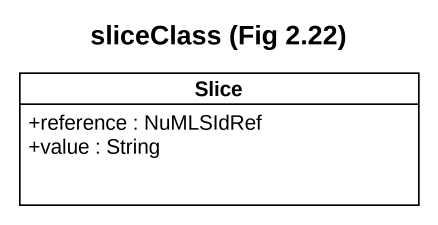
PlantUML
@startuml
title sliceClass (Fig 2.22)
hide circle
hide empty members
skinparam classAttributeIconSize 0
class Slice {
  +reference : NuMLSIdRef
  +value : String
}
@enduml
